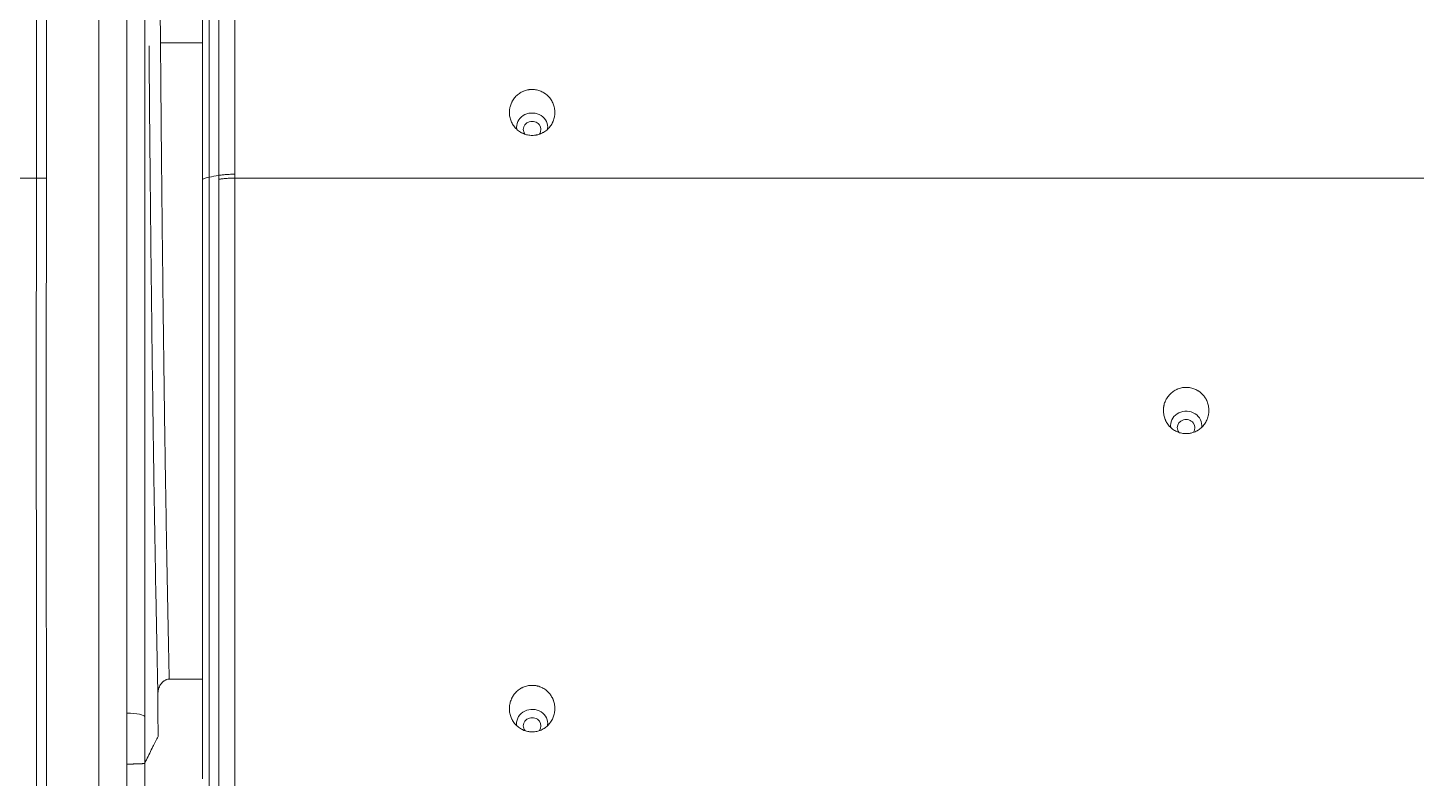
# Model space of a CAD drawing. Header units: millimetres. Extents: x 70151 to 230897, y 35202 to 113211.
# Drawn here: x 171061 to 171121.7, y 68731.3 to 68764.1 of the extents above; entities that cross this region are included whole.
import ezdxf

# ---------------------------------------------------------------- set-up
doc = ezdxf.new("R2010")
doc.units = ezdxf.units.MM
doc.header["$LTSCALE"] = 50
doc.layers.add('2-con', color=2, linetype='Continuous')
doc.layers.add('mark-B', color=2, linetype='Continuous', lineweight=20)

# ---------------------------------------------------------------- blocks, each defined once
blk = doc.blocks.new('무풍1way 일반')
at = {"layer": 'mark-B'}
for p, q in [((440.678, -439.242), (442.132, -439.242)), ((440.678, -439.242), (442.132, -439.242)), ((440.676, -467.083), (442.515, -467.083)), ((440.676, -467.083), (442.515, -467.083))]:
    blk.add_line(p, q, dxfattribs=at)
for centre, major_axis, ratio, start_param, end_param in [((426.253, -437.3), (-0.681, 0), 0.913545, 0, 3.311922), ((426.253, -437.3), (-0.681, 0), 0.913545, 6.15644, 6.283185), ((426.253, -437.203), (0.387, 0), 0.913545, 2.490889, 6.283185), ((426.253, -437.203), (0.387, 0), 0.913545, 0, 0.634301), ((444.211, -437.605), (-1.004, 0), 0.157689, 0.017674, 1.352403), ((444.211, -437.605), (-1.004, 0), 0.157689, 0.017674, 1.352403), ((397.635, -450.247), (0.387, 0), 0.913545, 2.525057, 6.283185), ((397.635, -450.247), (0.387, 0), 0.913545, 0, 0.606037), ((397.635, -450.344), (-0.681, 0), 0.913545, 0, 3.291115), ((397.635, -450.344), (-0.681, 0), 0.913545, 6.151044, 6.283185), ((426.253, -463.388), (-0.681, 0), 0.913545, 0, 3.286792), ((426.253, -463.388), (-0.681, 0), 0.913545, 6.15379, 6.283185), ((426.253, -463.291), (0.387, 0), 0.913545, 2.540567, 6.283185), ((426.253, -463.291), (0.387, 0), 0.913545, 0, 0.589341)]:
    blk.add_ellipse(centre, major_axis=major_axis, ratio=ratio, start_param=start_param, end_param=end_param, dxfattribs=at)
for points, knots in [([(447.506, -461.156), (447.504, -460.657), (447.504, -460.159), (447.504, -459.161), (447.506, -458.662), (447.508, -457.664), (447.509, -457.165), (447.511, -456.167), (447.512, -455.668), (447.515, -453.172), (447.514, -451.174), (447.513, -448.176), (447.512, -447.176), (447.511, -445.177), (447.51, -442.177), (447.51, -439.175), (447.509, -433.169), (447.509, -429.161), (447.509, -423.145), (447.509, -421.139), (447.509, -418.129), (447.509, -417.125), (447.509, -415.619), (447.509, -414.866), (447.509, -414.113), (447.509, -413.611), (447.509, -413.359), (447.509, -413.108)], [0, 0, 0, 0, 0.03125, 0.03125, 0.0625, 0.0625, 0.09375, 0.09375, 0.125, 0.125, 0.25, 0.25, 0.3125, 0.3125, 0.375, 0.5, 0.5, 0.75, 0.75, 0.875, 0.875, 0.9375, 0.9375, 0.96875, 0.984375, 0.984375, 1, 1, 1, 1]), ([(447.506, -461.156), (447.504, -460.657), (447.504, -460.159), (447.504, -459.161), (447.506, -458.662), (447.508, -457.664), (447.509, -457.165), (447.511, -456.167), (447.512, -455.668), (447.515, -453.172), (447.514, -451.174), (447.513, -448.176), (447.512, -447.176), (447.511, -445.177), (447.51, -442.177), (447.51, -439.175), (447.509, -433.169), (447.509, -429.161), (447.509, -423.145), (447.509, -421.139), (447.509, -418.129), (447.509, -417.125), (447.509, -415.619), (447.509, -414.866), (447.509, -414.113), (447.509, -413.611), (447.509, -413.359), (447.509, -413.108)], [0, 0, 0, 0, 0.03125, 0.03125, 0.0625, 0.0625, 0.09375, 0.09375, 0.125, 0.125, 0.25, 0.25, 0.3125, 0.3125, 0.375, 0.5, 0.5, 0.75, 0.75, 0.875, 0.875, 0.9375, 0.9375, 0.96875, 0.984375, 0.984375, 1, 1, 1, 1]), ([(447.946, -413.115), (447.946, -414.119), (447.946, -415.123), (447.946, -417.131), (447.946, -418.135), (447.946, -421.146), (447.946, -423.152), (447.946, -429.168), (447.946, -433.175), (447.946, -439.182), (447.946, -442.183), (447.947, -445.183), (447.948, -447.183), (447.949, -448.182), (447.95, -451.18), (447.951, -453.178), (447.948, -455.674), (447.948, -456.173), (447.946, -457.172), (447.945, -457.671), (447.942, -458.669), (447.941, -459.167), (447.94, -460.165), (447.941, -460.664), (447.943, -461.163)], [0, 0, 0, 0, 0.0625, 0.0625, 0.125, 0.125, 0.25, 0.25, 0.5, 0.5, 0.625, 0.6875, 0.6875, 0.75, 0.75, 0.875, 0.875, 0.90625, 0.90625, 0.9375, 0.9375, 0.96875, 0.96875, 1, 1, 1, 1]), ([(447.946, -413.115), (447.946, -414.119), (447.946, -415.123), (447.946, -417.131), (447.946, -418.135), (447.946, -421.146), (447.946, -423.152), (447.946, -429.168), (447.946, -433.175), (447.946, -439.182), (447.946, -442.183), (447.947, -445.183), (447.948, -447.183), (447.949, -448.182), (447.95, -451.18), (447.951, -453.178), (447.948, -455.674), (447.948, -456.173), (447.946, -457.172), (447.945, -457.671), (447.942, -458.669), (447.941, -459.167), (447.94, -460.165), (447.941, -460.664), (447.943, -461.163)], [0, 0, 0, 0, 0.0625, 0.0625, 0.125, 0.125, 0.25, 0.25, 0.5, 0.5, 0.625, 0.6875, 0.6875, 0.75, 0.75, 0.875, 0.875, 0.90625, 0.90625, 0.9375, 0.9375, 0.96875, 0.96875, 1, 1, 1, 1]), ([(443.993, -415.786), (443.993, -416.61), (443.993, -417.433), (443.993, -419.08), (443.993, -419.903), (443.993, -422.373), (443.993, -424.018), (443.993, -428.954), (443.993, -432.242), (443.993, -435.528)], [0, 0, 0, 0, 0.125, 0.125, 0.25, 0.25, 0.5, 0.5, 1, 1, 1, 1]), ([(443.993, -415.786), (443.993, -416.61), (443.993, -417.433), (443.993, -419.08), (443.993, -419.903), (443.993, -422.373), (443.993, -424.018), (443.993, -428.954), (443.993, -432.242), (443.993, -435.528)], [0, 0, 0, 0, 0.125, 0.125, 0.25, 0.25, 0.5, 0.5, 1, 1, 1, 1]), ([(445.215, -415.977), (445.215, -416.736), (445.215, -417.496), (445.215, -419.015), (445.215, -419.774), (445.215, -422.051), (445.215, -423.569), (445.215, -428.121), (445.215, -431.154), (445.215, -437.215), (445.215, -440.244), (445.215, -444.784), (445.215, -446.297), (445.215, -449.322), (445.215, -450.834), (445.215, -453.856), (445.215, -455.367), (445.215, -457.632), (445.215, -458.387), (445.215, -459.897), (445.215, -460.652), (445.215, -462.16), (445.215, -462.914), (445.215, -464.421), (445.215, -465.174), (445.215, -467.431), (445.215, -468.933), (445.215, -471.184), (445.215, -471.934), (445.215, -473.432), (445.215, -475.677), (445.215, -477.917), (445.215, -480.897), (445.215, -482.385), (445.215, -484.612), (445.215, -485.354), (445.215, -486.837), (445.215, -487.577), (445.215, -488.316)], [0, 0, 0, 0, 0.03125, 0.03125, 0.0625, 0.0625, 0.125, 0.125, 0.25, 0.25, 0.375, 0.375, 0.4375, 0.4375, 0.5, 0.5, 0.5625, 0.5625, 0.59375, 0.59375, 0.625, 0.625, 0.65625, 0.65625, 0.6875, 0.6875, 0.75, 0.75, 0.78125, 0.78125, 0.8125, 0.875, 0.875, 0.9375, 0.9375, 0.96875, 0.96875, 1, 1, 1, 1]), ([(445.215, -415.977), (445.215, -416.736), (445.215, -417.496), (445.215, -419.015), (445.215, -419.774), (445.215, -422.051), (445.215, -423.569), (445.215, -428.121), (445.215, -431.154), (445.215, -437.215), (445.215, -440.244), (445.215, -444.784), (445.215, -446.297), (445.215, -449.322), (445.215, -450.834), (445.215, -453.856), (445.215, -455.367), (445.215, -457.632), (445.215, -458.387), (445.215, -459.897), (445.215, -460.652), (445.215, -462.16), (445.215, -462.914), (445.215, -464.421), (445.215, -465.174), (445.215, -467.431), (445.215, -468.933), (445.215, -471.184), (445.215, -471.934), (445.215, -473.432), (445.215, -475.677), (445.215, -477.917), (445.215, -480.897), (445.215, -482.385), (445.215, -484.612), (445.215, -485.354), (445.215, -486.837), (445.215, -487.577), (445.215, -488.316)], [0, 0, 0, 0, 0.03125, 0.03125, 0.0625, 0.0625, 0.125, 0.125, 0.25, 0.25, 0.375, 0.375, 0.4375, 0.4375, 0.5, 0.5, 0.5625, 0.5625, 0.59375, 0.59375, 0.625, 0.625, 0.65625, 0.65625, 0.6875, 0.6875, 0.75, 0.75, 0.78125, 0.78125, 0.8125, 0.875, 0.875, 0.9375, 0.9375, 0.96875, 0.96875, 1, 1, 1, 1]), ([(439.259, -461.162), (439.259, -458.277), (439.259, -455.389), (439.259, -449.61), (439.259, -446.719), (439.258, -438.039), (439.257, -432.246), (439.257, -426.445)], [0, 0, 0, 0, 0.25, 0.25, 0.5, 0.5, 1, 1, 1, 1]), ([(439.967, -426.402), (439.967, -432.201), (439.968, -437.993), (439.969, -446.67), (439.969, -449.561), (439.969, -455.338), (439.969, -458.225), (439.969, -461.11)], [0, 0, 0, 0, 0.5, 0.5, 0.75, 0.75, 1, 1, 1, 1]), ([(440.385, -461.204), (440.385, -460.841), (440.385, -460.479), (440.385, -459.755), (440.385, -458.668), (440.385, -457.581), (440.385, -455.406), (440.385, -453.956), (440.385, -449.603), (440.385, -446.7), (440.384, -437.984), (440.383, -432.166), (440.383, -426.34)], [0, 0, 0, 0, 0.03125, 0.03125, 0.0625, 0.125, 0.125, 0.25, 0.25, 0.5, 0.5, 1, 1, 1, 1]), ([(440.678, -434.881), (440.678, -434.901), (440.678, -434.921), (440.678, -434.965), (440.678, -434.989), (440.678, -435.037), (440.678, -435.06), (440.678, -435.13), (440.678, -435.176), (440.678, -435.242), (440.678, -435.264), (440.678, -435.296), (440.678, -435.307), (440.678, -435.328), (440.678, -435.38), (440.678, -435.469), (440.678, -435.539), (440.678, -435.572)], [0, 0, 0, 0, 0.076424, 0.076424, 0.168782, 0.168782, 0.261139, 0.261139, 0.445854, 0.445854, 0.538212, 0.538212, 0.584391, 0.584391, 0.63057, 0.815285, 1, 1, 1, 1]), ([(440.678, -435.572), (440.678, -437.286), (440.678, -439), (440.678, -441.621), (440.679, -442.528), (440.679, -443.661), (440.679, -443.888), (440.679, -444.198), (440.679, -444.282), (440.679, -444.366)], [0, 0, 0, 0, 0.584769, 0.584769, 0.894102, 0.894102, 0.971435, 0.971435, 1, 1, 1, 1]), ([(443.206, -435.562), (443.182, -435.611), (443.158, -435.659), (443.037, -435.902), (442.94, -436.097), (442.77, -436.44), (442.696, -436.589), (442.622, -436.737)], [0, 0, 0, 0, 0.123752, 0.123752, 0.620912, 0.620912, 1, 1, 1, 1]), ([(443.206, -435.562), (443.182, -435.611), (443.158, -435.659), (443.037, -435.902), (442.94, -436.097), (442.77, -436.44), (442.696, -436.589), (442.622, -436.737)], [0, 0, 0, 0, 0.123752, 0.123752, 0.620912, 0.620912, 1, 1, 1, 1]), ([(443.993, -435.528), (443.987, -435.528), (443.977, -435.528), (443.961, -435.528), (443.945, -435.528), (443.929, -435.528), (443.913, -435.528), (443.897, -435.528), (443.881, -435.529), (443.865, -435.529), (443.849, -435.529), (443.834, -435.529), (443.818, -435.53), (443.802, -435.53), (443.787, -435.53), (443.772, -435.53), (443.756, -435.531), (443.741, -435.531), (443.726, -435.531), (443.711, -435.531), (443.696, -435.532), (443.663, -435.532), (443.613, -435.534), (443.549, -435.536), (443.487, -435.538), (443.432, -435.54), (443.383, -435.542), (443.339, -435.545), (443.3, -435.547), (443.275, -435.549), (443.261, -435.551), (443.254, -435.552), (443.248, -435.552), (443.242, -435.553), (443.236, -435.554), (443.231, -435.555), (443.225, -435.556), (443.22, -435.556), (443.216, -435.557), (443.212, -435.558), (443.21, -435.56), (443.207, -435.561), (443.207, -435.561), (443.207, -435.562)], [0, 0, 0, 0, 0.012208, 0.024447, 0.036716, 0.049015, 0.061344, 0.073704, 0.086095, 0.098517, 0.110969, 0.123453, 0.135967, 0.148513, 0.16109, 0.173699, 0.186339, 0.199011, 0.211715, 0.22445, 0.237218, 0.250017, 0.310085, 0.371767, 0.435071, 0.500007, 0.557809, 0.618734, 0.682783, 0.74996, 0.763935, 0.778786, 0.794514, 0.811118, 0.828599, 0.846956, 0.86619, 0.8863, 0.907287, 0.929151, 0.951891, 0.975507, 1, 1, 1, 1]), ([(443.993, -435.528), (443.987, -435.528), (443.977, -435.528), (443.961, -435.528), (443.945, -435.528), (443.929, -435.528), (443.913, -435.528), (443.897, -435.528), (443.881, -435.529), (443.865, -435.529), (443.849, -435.529), (443.834, -435.529), (443.818, -435.53), (443.802, -435.53), (443.787, -435.53), (443.772, -435.53), (443.756, -435.531), (443.741, -435.531), (443.726, -435.531), (443.711, -435.531), (443.696, -435.532), (443.663, -435.532), (443.613, -435.534), (443.549, -435.536), (443.487, -435.538), (443.432, -435.54), (443.383, -435.542), (443.339, -435.545), (443.3, -435.547), (443.275, -435.549), (443.261, -435.551), (443.254, -435.552), (443.248, -435.552), (443.242, -435.553), (443.236, -435.554), (443.231, -435.555), (443.225, -435.556), (443.22, -435.556), (443.216, -435.557), (443.212, -435.558), (443.21, -435.56), (443.207, -435.561), (443.207, -435.561), (443.207, -435.562)], [0, 0, 0, 0, 0.012208, 0.024447, 0.036716, 0.049015, 0.061344, 0.073704, 0.086095, 0.098517, 0.110969, 0.123453, 0.135967, 0.148513, 0.16109, 0.173699, 0.186339, 0.199011, 0.211715, 0.22445, 0.237218, 0.250017, 0.310085, 0.371767, 0.435071, 0.500007, 0.557809, 0.618734, 0.682783, 0.74996, 0.763935, 0.778786, 0.794514, 0.811118, 0.828599, 0.846956, 0.86619, 0.8863, 0.907287, 0.929151, 0.951891, 0.975507, 1, 1, 1, 1]), ([(443.993, -435.528), (443.993, -435.693), (443.993, -435.858), (443.993, -436.096), (443.993, -436.169), (443.993, -436.412), (443.993, -436.583), (443.993, -436.966), (443.993, -437.179), (443.993, -437.514), (443.993, -437.637), (443.993, -437.76)], [0, 0, 0, 0, 0.222141, 0.222141, 0.319758, 0.319758, 0.549067, 0.549067, 0.835, 0.835, 1, 1, 1, 1]), ([(443.993, -435.528), (443.993, -435.693), (443.993, -435.858), (443.993, -436.096), (443.993, -436.169), (443.993, -436.412), (443.993, -436.583), (443.993, -436.966), (443.993, -437.179), (443.993, -437.514), (443.993, -437.637), (443.993, -437.76)], [0, 0, 0, 0, 0.222141, 0.222141, 0.319758, 0.319758, 0.549067, 0.549067, 0.835, 0.835, 1, 1, 1, 1]), ([(442.625, -437.61), (442.625, -437.575), (442.625, -437.54), (442.624, -437.255), (442.623, -437.006), (442.622, -436.757)], [0, 0, 0, 0, 0.122924, 0.122924, 1, 1, 1, 1]), ([(442.625, -437.61), (442.625, -437.575), (442.625, -437.54), (442.624, -437.255), (442.623, -437.006), (442.622, -436.757)], [0, 0, 0, 0, 0.122924, 0.122924, 1, 1, 1, 1]), ([(427.246, -437.897), (427.248, -437.93), (427.248, -437.963), (427.246, -438.029), (427.243, -438.062), (427.23, -438.16), (427.215, -438.223), (427.184, -438.316), (427.172, -438.347), (427.152, -438.392), (427.144, -438.407), (427.13, -438.437), (427.122, -438.451), (427.081, -438.522), (427.044, -438.576), (426.979, -438.651), (426.956, -438.676), (426.909, -438.721), (426.859, -438.764), (426.792, -438.812), (426.749, -438.837), (426.72, -438.854), (426.705, -438.862), (426.631, -438.899), (426.569, -438.922), (426.474, -438.948), (426.441, -438.955), (426.375, -438.966), (426.342, -438.969), (426.243, -438.975), (426.177, -438.972), (426.094, -438.96), (426.078, -438.957), (426.045, -438.951), (426.029, -438.947), (425.981, -438.935), (425.918, -438.915), (425.842, -438.883), (425.798, -438.86), (425.768, -438.844), (425.754, -438.836), (425.683, -438.792), (425.631, -438.752), (425.559, -438.685), (425.536, -438.662), (425.503, -438.625), (425.493, -438.612), (425.472, -438.586), (425.462, -438.573), (425.414, -438.506), (425.381, -438.45), (425.347, -438.375), (425.34, -438.36), (425.328, -438.33), (425.322, -438.314), (425.305, -438.268), (425.296, -438.236), (425.273, -438.141), (425.263, -438.077), (425.258, -437.978), (425.257, -437.945), (425.26, -437.879), (425.263, -437.847), (425.276, -437.75), (425.291, -437.686), (425.333, -437.561), (425.36, -437.501), (425.408, -437.416), (425.426, -437.388), (425.454, -437.347), (425.464, -437.334), (425.484, -437.308), (425.495, -437.295), (425.548, -437.232), (425.596, -437.187), (425.661, -437.136), (425.674, -437.126), (425.701, -437.107), (425.715, -437.098), (425.757, -437.071), (425.786, -437.055), (425.874, -437.01), (425.936, -436.987), (426.065, -436.952), (426.131, -436.942), (426.23, -436.936), (426.263, -436.936), (426.313, -436.938), (426.329, -436.939), (426.363, -436.942), (426.379, -436.944), (426.461, -436.956), (426.525, -436.973), (426.603, -437.001), (426.618, -437.007), (426.649, -437.02), (426.664, -437.027), (426.709, -437.049), (426.738, -437.065), (426.822, -437.116), (426.874, -437.156), (426.935, -437.213), (426.947, -437.225), (426.97, -437.248), (426.981, -437.26), (427.014, -437.297), (427.054, -437.349), (427.099, -437.417), (427.123, -437.46), (427.138, -437.49), (427.146, -437.505), (427.18, -437.579), (427.223, -437.702), (427.243, -437.831), (427.246, -437.897)], [0, 0, 0, 0, 0.015625, 0.015625, 0.03125, 0.03125, 0.0625, 0.0625, 0.078125, 0.078125, 0.085938, 0.085938, 0.09375, 0.09375, 0.125, 0.125, 0.140625, 0.140625, 0.15625, 0.171875, 0.179688, 0.179688, 0.1875, 0.1875, 0.21875, 0.21875, 0.234375, 0.234375, 0.25, 0.25, 0.28125, 0.28125, 0.289063, 0.289063, 0.296875, 0.296875, 0.3125, 0.328125, 0.335938, 0.335938, 0.34375, 0.34375, 0.375, 0.375, 0.390625, 0.390625, 0.398438, 0.398438, 0.40625, 0.40625, 0.4375, 0.4375, 0.445313, 0.445313, 0.453125, 0.453125, 0.46875, 0.46875, 0.5, 0.5, 0.515625, 0.515625, 0.53125, 0.53125, 0.5625, 0.5625, 0.59375, 0.59375, 0.609375, 0.609375, 0.617188, 0.617188, 0.625, 0.625, 0.65625, 0.65625, 0.664063, 0.664063, 0.671875, 0.671875, 0.6875, 0.6875, 0.71875, 0.71875, 0.75, 0.75, 0.765625, 0.765625, 0.773438, 0.773438, 0.78125, 0.78125, 0.8125, 0.8125, 0.820313, 0.820313, 0.828125, 0.828125, 0.84375, 0.84375, 0.875, 0.875, 0.882813, 0.882813, 0.890625, 0.890625, 0.90625, 0.921875, 0.929688, 0.929688, 0.9375, 0.9375, 0.96875, 1, 1, 1, 1]), ([(443.207, -488.316), (443.207, -486.237), (443.207, -484.153), (443.207, -481.017), (443.207, -479.971), (443.207, -477.875), (443.207, -476.826), (443.207, -473.674), (443.207, -471.568), (443.207, -468.403), (443.207, -467.347), (443.207, -465.76), (443.207, -465.231), (443.207, -464.173), (443.207, -463.643), (443.207, -462.053), (443.207, -460.993), (443.206, -459.401), (443.206, -458.87), (443.206, -457.809), (443.206, -457.278), (443.206, -454.624), (443.207, -452.499), (443.207, -448.248), (443.207, -446.122), (443.207, -441.866), (443.207, -439.738), (443.207, -437.608)], [0, 0, 0, 0, 0.125, 0.125, 0.1875, 0.1875, 0.25, 0.25, 0.375, 0.375, 0.4375, 0.4375, 0.46875, 0.46875, 0.5, 0.5, 0.5625, 0.5625, 0.59375, 0.59375, 0.625, 0.625, 0.75, 0.75, 0.875, 0.875, 1, 1, 1, 1]), ([(443.207, -488.316), (443.207, -486.237), (443.207, -484.153), (443.207, -481.017), (443.207, -479.971), (443.207, -477.875), (443.207, -476.826), (443.207, -473.674), (443.207, -471.568), (443.207, -468.403), (443.207, -467.347), (443.207, -465.76), (443.207, -465.231), (443.207, -464.173), (443.207, -463.643), (443.207, -462.053), (443.207, -460.993), (443.206, -459.401), (443.206, -458.87), (443.206, -457.809), (443.206, -457.278), (443.206, -454.624), (443.207, -452.499), (443.207, -448.248), (443.207, -446.122), (443.207, -441.866), (443.207, -439.738), (443.207, -437.608)], [0, 0, 0, 0, 0.125, 0.125, 0.1875, 0.1875, 0.25, 0.25, 0.375, 0.375, 0.4375, 0.4375, 0.46875, 0.46875, 0.5, 0.5, 0.5625, 0.5625, 0.59375, 0.59375, 0.625, 0.625, 0.75, 0.75, 0.875, 0.875, 1, 1, 1, 1]), ([(443.993, -437.76), (443.993, -442.006), (443.993, -446.249), (443.993, -452.606), (443.993, -454.724), (443.993, -457.37), (443.993, -457.899), (443.993, -458.957), (443.993, -459.486), (443.993, -461.073), (443.993, -462.13), (443.993, -463.715), (443.993, -464.243), (443.993, -465.299), (443.993, -465.826), (443.993, -467.408), (443.993, -468.461), (443.993, -471.617), (443.993, -473.717), (443.993, -476.859), (443.993, -477.905), (443.993, -479.995), (443.993, -481.038), (443.993, -484.164), (443.993, -486.243), (443.993, -488.316)], [0, 0, 0, 0, 0.25, 0.25, 0.375, 0.375, 0.40625, 0.40625, 0.4375, 0.4375, 0.5, 0.5, 0.53125, 0.53125, 0.5625, 0.5625, 0.625, 0.625, 0.75, 0.75, 0.8125, 0.8125, 0.875, 0.875, 1, 1, 1, 1]), ([(443.993, -437.76), (443.993, -442.006), (443.993, -446.249), (443.993, -452.606), (443.993, -454.724), (443.993, -457.37), (443.993, -457.899), (443.993, -458.957), (443.993, -459.486), (443.993, -461.073), (443.993, -462.13), (443.993, -463.715), (443.993, -464.243), (443.993, -465.299), (443.993, -465.826), (443.993, -467.408), (443.993, -468.461), (443.993, -471.617), (443.993, -473.717), (443.993, -476.859), (443.993, -477.905), (443.993, -479.995), (443.993, -481.038), (443.993, -484.164), (443.993, -486.243), (443.993, -488.316)], [0, 0, 0, 0, 0.25, 0.25, 0.375, 0.375, 0.40625, 0.40625, 0.4375, 0.4375, 0.5, 0.5, 0.53125, 0.53125, 0.5625, 0.5625, 0.625, 0.625, 0.75, 0.75, 0.8125, 0.8125, 0.875, 0.875, 1, 1, 1, 1]), ([(442.132, -439.242), (442.171, -439.242), (442.209, -439.236), (442.254, -439.222), (442.264, -439.218), (442.281, -439.211), (442.308, -439.2), (442.333, -439.186), (442.357, -439.17), (442.365, -439.164), (442.38, -439.153), (442.388, -439.147), (442.41, -439.128), (442.424, -439.115), (442.464, -439.074), (442.487, -439.043), (442.529, -438.978), (442.546, -438.945), (442.576, -438.875), (442.589, -438.839), (442.603, -438.783), (442.608, -438.764), (442.615, -438.727), (442.618, -438.708), (442.625, -438.651), (442.628, -438.613), (442.627, -438.574)], [0, 0, 0, 0, 0.125, 0.125, 0.15625, 0.15625, 0.1875, 0.25, 0.25, 0.28125, 0.28125, 0.3125, 0.3125, 0.375, 0.375, 0.5, 0.5, 0.625, 0.625, 0.75, 0.75, 0.8125, 0.8125, 0.875, 0.875, 1, 1, 1, 1]), ([(442.132, -439.242), (442.171, -439.242), (442.209, -439.236), (442.254, -439.222), (442.264, -439.218), (442.281, -439.211), (442.308, -439.2), (442.333, -439.186), (442.357, -439.17), (442.365, -439.164), (442.38, -439.153), (442.388, -439.147), (442.41, -439.128), (442.424, -439.115), (442.464, -439.074), (442.487, -439.043), (442.529, -438.978), (442.546, -438.945), (442.576, -438.875), (442.589, -438.839), (442.603, -438.783), (442.608, -438.764), (442.615, -438.727), (442.618, -438.708), (442.625, -438.651), (442.628, -438.613), (442.627, -438.574)], [0, 0, 0, 0, 0.125, 0.125, 0.15625, 0.15625, 0.1875, 0.25, 0.25, 0.28125, 0.28125, 0.3125, 0.3125, 0.375, 0.375, 0.5, 0.5, 0.625, 0.625, 0.75, 0.75, 0.8125, 0.8125, 0.875, 0.875, 1, 1, 1, 1]), ([(442.627, -438.574), (442.649, -439.516), (442.669, -440.493), (442.709, -442.515), (442.729, -443.56), (442.766, -445.718), (442.785, -446.832), (442.807, -448.267), (442.813, -448.7), (442.82, -449.139), (442.824, -449.432), (442.827, -449.58), (442.837, -450.317), (442.846, -450.913), (442.87, -452.716), (442.886, -453.939), (442.916, -456.429), (442.93, -457.694), (442.957, -460.268), (442.97, -461.575), (442.995, -464.233), (443.006, -465.583), (443.017, -466.955)], [0, 0, 0, 0, 0.125, 0.125, 0.25, 0.25, 0.375, 0.375, 0.40625, 0.421875, 0.421875, 0.4375, 0.4375, 0.5, 0.5, 0.625, 0.625, 0.75, 0.75, 0.875, 0.875, 1, 1, 1, 1]), ([(442.627, -438.574), (442.649, -439.516), (442.669, -440.493), (442.709, -442.515), (442.729, -443.56), (442.766, -445.718), (442.785, -446.832), (442.807, -448.267), (442.813, -448.7), (442.82, -449.139), (442.824, -449.432), (442.827, -449.58), (442.837, -450.317), (442.846, -450.913), (442.87, -452.716), (442.886, -453.939), (442.916, -456.429), (442.93, -457.694), (442.957, -460.268), (442.97, -461.575), (442.995, -464.233), (443.006, -465.583), (443.017, -466.955)], [0, 0, 0, 0, 0.125, 0.125, 0.25, 0.25, 0.375, 0.375, 0.40625, 0.421875, 0.421875, 0.4375, 0.4375, 0.5, 0.5, 0.625, 0.625, 0.75, 0.75, 0.875, 0.875, 1, 1, 1, 1]), ([(442.515, -467.083), (442.505, -465.741), (442.493, -464.42), (442.469, -461.819), (442.456, -460.539), (442.429, -458.02), (442.415, -456.78), (442.386, -454.342), (442.371, -453.143), (442.346, -451.376), (442.338, -450.792), (442.328, -450.069), (442.325, -449.925), (442.321, -449.637), (442.319, -449.493), (442.313, -449.064), (442.308, -448.78), (442.286, -447.371), (442.268, -446.277), (442.231, -444.154), (442.212, -443.126), (442.173, -441.134), (442.153, -440.171), (442.132, -439.242)], [0, 0, 0, 0, 0.125, 0.125, 0.25, 0.25, 0.375, 0.375, 0.5, 0.5, 0.5625, 0.5625, 0.578125, 0.578125, 0.59375, 0.59375, 0.625, 0.625, 0.75, 0.75, 0.875, 0.875, 1, 1, 1, 1]), ([(442.515, -467.083), (442.505, -465.741), (442.493, -464.42), (442.469, -461.819), (442.456, -460.539), (442.429, -458.02), (442.415, -456.78), (442.386, -454.342), (442.371, -453.143), (442.346, -451.376), (442.338, -450.792), (442.328, -450.069), (442.325, -449.925), (442.321, -449.637), (442.319, -449.493), (442.313, -449.064), (442.308, -448.78), (442.286, -447.371), (442.268, -446.277), (442.231, -444.154), (442.212, -443.126), (442.173, -441.134), (442.153, -440.171), (442.132, -439.242)], [0, 0, 0, 0, 0.125, 0.125, 0.25, 0.25, 0.375, 0.375, 0.5, 0.5, 0.5625, 0.5625, 0.578125, 0.578125, 0.59375, 0.59375, 0.625, 0.625, 0.75, 0.75, 0.875, 0.875, 1, 1, 1, 1]), ([(440.679, -461.076), (440.679, -460.774), (440.679, -460.472), (440.679, -459.868), (440.679, -459.566), (440.679, -458.659), (440.679, -458.054), (440.679, -456.241), (440.679, -455.031), (440.679, -452.611), (440.679, -451.401), (440.679, -448.98), (440.679, -447.769), (440.679, -446.558)], [0, 0, 0, 0, 0.0625, 0.0625, 0.125, 0.125, 0.25, 0.25, 0.5, 0.5, 0.75, 0.75, 1, 1, 1, 1]), ([(398.629, -450.941), (398.632, -451.007), (398.629, -451.072), (398.618, -451.154), (398.615, -451.17), (398.609, -451.202), (398.606, -451.218), (398.595, -451.266), (398.577, -451.328), (398.547, -451.404), (398.525, -451.448), (398.51, -451.478), (398.503, -451.492), (398.462, -451.564), (398.424, -451.617), (398.359, -451.691), (398.337, -451.715), (398.288, -451.76), (398.263, -451.782), (398.185, -451.842), (398.13, -451.877), (398.055, -451.914), (398.04, -451.921), (398.01, -451.934), (397.994, -451.94), (397.948, -451.958), (397.885, -451.978), (397.805, -451.995), (397.755, -452.001), (397.722, -452.005), (397.705, -452.006), (397.622, -452.011), (397.557, -452.008), (397.459, -451.993), (397.426, -451.987), (397.361, -451.97), (397.33, -451.96), (397.237, -451.926), (397.178, -451.898), (397.107, -451.854), (397.093, -451.845), (397.066, -451.827), (397.053, -451.817), (397.013, -451.787), (396.963, -451.745), (396.906, -451.686), (396.874, -451.649), (396.854, -451.623), (396.844, -451.61), (396.795, -451.543), (396.763, -451.486), (396.722, -451.398), (396.709, -451.368), (396.688, -451.306), (396.678, -451.274), (396.655, -451.179), (396.645, -451.115), (396.64, -451.017), (396.64, -450.985), (396.642, -450.935), (396.643, -450.919), (396.646, -450.886), (396.648, -450.87), (396.659, -450.789), (396.674, -450.726), (396.7, -450.649), (396.706, -450.633), (396.718, -450.603), (396.724, -450.588), (396.745, -450.543), (396.76, -450.514), (396.808, -450.429), (396.846, -450.375), (396.911, -450.3), (396.934, -450.276), (396.981, -450.231), (397.031, -450.189), (397.085, -450.151), (397.127, -450.124), (397.142, -450.116), (397.171, -450.1), (397.185, -450.092), (397.259, -450.055), (397.321, -450.032), (397.401, -450.011), (397.417, -450.007), (397.449, -450), (397.466, -449.997), (397.515, -449.989), (397.581, -449.982), (397.663, -449.982), (397.713, -449.985), (397.746, -449.989), (397.762, -449.991), (397.845, -450.003), (397.909, -450.019), (398.001, -450.053), (398.032, -450.066), (398.077, -450.088), (398.091, -450.095), (398.121, -450.111), (398.135, -450.119), (398.205, -450.163), (398.257, -450.202), (398.317, -450.258), (398.329, -450.269), (398.352, -450.293), (398.363, -450.305), (398.396, -450.342), (398.417, -450.368), (398.474, -450.447), (398.507, -450.504), (398.542, -450.578), (398.548, -450.593), (398.561, -450.624), (398.566, -450.639), (398.583, -450.685), (398.592, -450.716), (398.615, -450.811), (398.625, -450.875), (398.629, -450.941)], [0, 0, 0, 0, 0.03125, 0.03125, 0.039062, 0.039062, 0.046875, 0.046875, 0.0625, 0.078125, 0.085937, 0.085937, 0.09375, 0.09375, 0.125, 0.125, 0.140625, 0.140625, 0.15625, 0.15625, 0.1875, 0.1875, 0.195312, 0.195312, 0.203125, 0.203125, 0.21875, 0.234375, 0.242187, 0.242187, 0.25, 0.25, 0.28125, 0.28125, 0.296875, 0.296875, 0.3125, 0.3125, 0.34375, 0.34375, 0.351562, 0.351562, 0.359375, 0.359375, 0.375, 0.390625, 0.398437, 0.398437, 0.40625, 0.40625, 0.4375, 0.4375, 0.453125, 0.453125, 0.46875, 0.46875, 0.5, 0.5, 0.515625, 0.515625, 0.523437, 0.523437, 0.53125, 0.53125, 0.5625, 0.5625, 0.570313, 0.570313, 0.578125, 0.578125, 0.59375, 0.59375, 0.625, 0.625, 0.640625, 0.640625, 0.65625, 0.671875, 0.671875, 0.679688, 0.679688, 0.6875, 0.6875, 0.71875, 0.71875, 0.726563, 0.726563, 0.734375, 0.734375, 0.75, 0.765625, 0.773438, 0.773438, 0.78125, 0.78125, 0.8125, 0.8125, 0.828125, 0.828125, 0.835938, 0.835938, 0.84375, 0.84375, 0.875, 0.875, 0.882813, 0.882813, 0.890625, 0.890625, 0.90625, 0.90625, 0.9375, 0.9375, 0.945313, 0.945313, 0.953125, 0.953125, 0.96875, 0.96875, 1, 1, 1, 1]), ([(439.969, -461.11), (439.923, -461.118), (439.872, -461.125), (439.762, -461.138), (439.704, -461.144), (439.583, -461.153), (439.52, -461.156), (439.391, -461.161), (439.325, -461.162), (439.259, -461.162)], [0, 0, 0, 0, 0.25, 0.25, 0.5, 0.5, 0.75, 0.75, 1, 1, 1, 1]), ([(440.679, -461.076), (440.679, -461.088), (440.673, -461.1), (440.647, -461.123), (440.628, -461.134), (440.578, -461.156), (440.547, -461.166), (440.474, -461.186), (440.432, -461.195), (440.385, -461.203)], [0, 0, 0, 0, 0.25, 0.25, 0.5, 0.5, 0.75, 0.75, 1, 1, 1, 1]), ([(440.679, -488.206), (440.679, -485.97), (440.679, -483.727), (440.679, -480.352), (440.679, -479.226), (440.679, -476.97), (440.679, -475.841), (440.679, -472.448), (440.679, -470.181), (440.679, -466.773), (440.679, -465.635), (440.679, -463.358), (440.679, -462.218), (440.679, -461.076)], [0, 0, 0, 0, 0.25, 0.25, 0.375, 0.375, 0.5, 0.5, 0.75, 0.75, 0.875, 0.875, 1, 1, 1, 1]), ([(439.969, -461.278), (439.923, -461.286), (439.872, -461.294), (439.763, -461.307), (439.704, -461.312), (439.583, -461.321), (439.52, -461.325), (439.391, -461.329), (439.325, -461.33), (439.259, -461.33)], [0, 0, 0, 0, 0.25, 0.25, 0.5, 0.5, 0.75, 0.75, 1, 1, 1, 1]), ([(439.259, -488.583), (439.259, -486.336), (439.259, -484.083), (439.259, -480.693), (439.259, -479.562), (439.259, -477.296), (439.259, -475.027), (439.259, -472.752), (439.259, -470.475), (439.259, -469.335), (439.259, -465.911), (439.259, -463.623), (439.259, -461.33)], [0, 0, 0, 0, 0.25, 0.25, 0.375, 0.375, 0.5, 0.625, 0.625, 0.75, 0.75, 1, 1, 1, 1]), ([(439.969, -461.278), (439.969, -463.568), (439.969, -465.854), (439.969, -469.275), (439.969, -470.414), (439.969, -472.689), (439.969, -474.962), (439.969, -477.228), (439.969, -479.492), (439.969, -480.622), (439.969, -484.009), (439.969, -486.26), (439.969, -488.505)], [0, 0, 0, 0, 0.25, 0.25, 0.375, 0.375, 0.5, 0.625, 0.625, 0.75, 0.75, 1, 1, 1, 1]), ([(440.385, -488.395), (440.385, -486.153), (440.385, -483.905), (440.385, -479.395), (440.385, -477.134), (440.385, -472.601), (440.385, -470.329), (440.385, -466.913), (440.385, -465.773), (440.385, -463.49), (440.385, -462.347), (440.385, -461.203)], [0, 0, 0, 0, 0.25, 0.25, 0.5, 0.5, 0.75, 0.75, 0.875, 0.875, 1, 1, 1, 1]), ([(447.51, -498.764), (447.51, -497.222), (447.51, -495.677), (447.51, -492.58), (447.51, -491.029), (447.51, -487.919), (447.51, -486.36), (447.51, -484.018), (447.51, -483.236), (447.51, -481.672), (447.51, -480.888), (447.51, -478.537), (447.51, -476.967), (447.51, -474.607), (447.51, -473.819), (447.51, -472.243), (447.51, -471.454), (447.509, -469.086), (447.509, -467.505), (447.509, -465.129), (447.509, -464.337), (447.509, -463.147), (447.509, -462.75), (447.509, -461.957), (447.508, -461.56), (447.506, -461.163)], [0, 0, 0, 0, 0.125, 0.125, 0.25, 0.25, 0.375, 0.375, 0.4375, 0.4375, 0.5, 0.5, 0.625, 0.625, 0.6875, 0.6875, 0.75, 0.75, 0.875, 0.875, 0.9375, 0.9375, 0.96875, 0.96875, 1, 1, 1, 1]), ([(447.51, -498.764), (447.51, -497.222), (447.51, -495.677), (447.51, -492.58), (447.51, -491.029), (447.51, -487.919), (447.51, -486.36), (447.51, -484.018), (447.51, -483.236), (447.51, -481.672), (447.51, -480.888), (447.51, -478.537), (447.51, -476.967), (447.51, -474.607), (447.51, -473.819), (447.51, -472.243), (447.51, -471.454), (447.509, -469.086), (447.509, -467.505), (447.509, -465.129), (447.509, -464.337), (447.509, -463.147), (447.509, -462.75), (447.509, -461.957), (447.508, -461.56), (447.506, -461.163)], [0, 0, 0, 0, 0.125, 0.125, 0.25, 0.25, 0.375, 0.375, 0.4375, 0.4375, 0.5, 0.5, 0.625, 0.625, 0.6875, 0.6875, 0.75, 0.75, 0.875, 0.875, 0.9375, 0.9375, 0.96875, 0.96875, 1, 1, 1, 1]), ([(447.943, -461.163), (447.946, -461.792), (447.946, -462.421), (447.946, -463.678), (447.945, -464.306), (447.945, -466.189), (447.946, -467.443), (447.946, -468.696)], [0, 0, 0, 0, 0.25, 0.25, 0.5, 0.5, 1, 1, 1, 1]), ([(447.943, -461.163), (447.946, -461.792), (447.946, -462.421), (447.946, -463.678), (447.945, -464.306), (447.945, -466.189), (447.946, -467.443), (447.946, -468.696)], [0, 0, 0, 0, 0.25, 0.25, 0.5, 0.5, 1, 1, 1, 1]), ([(427.246, -463.985), (427.25, -464.05), (427.246, -464.115), (427.235, -464.196), (427.232, -464.212), (427.226, -464.244), (427.222, -464.26), (427.211, -464.308), (427.192, -464.37), (427.162, -464.445), (427.14, -464.489), (427.125, -464.518), (427.117, -464.532), (427.076, -464.603), (427.038, -464.655), (426.973, -464.728), (426.95, -464.752), (426.902, -464.797), (426.877, -464.818), (426.798, -464.877), (426.743, -464.911), (426.668, -464.947), (426.653, -464.954), (426.622, -464.967), (426.607, -464.973), (426.561, -464.99), (426.498, -465.01), (426.417, -465.026), (426.368, -465.032), (426.335, -465.036), (426.318, -465.037), (426.236, -465.041), (426.17, -465.038), (426.072, -465.023), (426.04, -465.016), (425.975, -465), (425.944, -464.99), (425.851, -464.956), (425.793, -464.927), (425.722, -464.884), (425.708, -464.875), (425.681, -464.857), (425.668, -464.847), (425.629, -464.817), (425.579, -464.775), (425.533, -464.729), (425.49, -464.68), (425.469, -464.654), (425.411, -464.575), (425.379, -464.518), (425.338, -464.43), (425.326, -464.4), (425.304, -464.339), (425.295, -464.307), (425.272, -464.213), (425.263, -464.149), (425.258, -464.052), (425.258, -464.019), (425.26, -463.971), (425.261, -463.954), (425.264, -463.922), (425.266, -463.906), (425.278, -463.826), (425.293, -463.763), (425.32, -463.686), (425.326, -463.671), (425.338, -463.64), (425.345, -463.625), (425.365, -463.581), (425.38, -463.552), (425.429, -463.468), (425.467, -463.415), (425.555, -463.316), (425.603, -463.272), (425.681, -463.212), (425.708, -463.194), (425.75, -463.168), (425.764, -463.16), (425.793, -463.144), (425.808, -463.136), (425.882, -463.1), (425.943, -463.078), (426.023, -463.057), (426.039, -463.053), (426.072, -463.047), (426.088, -463.044), (426.138, -463.036), (426.203, -463.03), (426.269, -463.03), (426.335, -463.033), (426.368, -463.036), (426.466, -463.051), (426.53, -463.068), (426.622, -463.101), (426.653, -463.114), (426.697, -463.136), (426.712, -463.143), (426.741, -463.159), (426.755, -463.168), (426.825, -463.211), (426.877, -463.25), (426.937, -463.306), (426.949, -463.317), (426.972, -463.34), (426.983, -463.353), (427.016, -463.39), (427.036, -463.415), (427.093, -463.494), (427.126, -463.55), (427.167, -463.639), (427.18, -463.669), (427.201, -463.731), (427.21, -463.762), (427.234, -463.856), (427.243, -463.92), (427.246, -463.985)], [0, 0, 0, 0, 0.03125, 0.03125, 0.039062, 0.039062, 0.046875, 0.046875, 0.0625, 0.078125, 0.085937, 0.085937, 0.09375, 0.09375, 0.125, 0.125, 0.140625, 0.140625, 0.15625, 0.15625, 0.1875, 0.1875, 0.195312, 0.195312, 0.203125, 0.203125, 0.21875, 0.234375, 0.242187, 0.242187, 0.25, 0.25, 0.28125, 0.28125, 0.296875, 0.296875, 0.3125, 0.3125, 0.34375, 0.34375, 0.351562, 0.351562, 0.359375, 0.359375, 0.375, 0.390625, 0.390625, 0.40625, 0.40625, 0.4375, 0.4375, 0.453125, 0.453125, 0.46875, 0.46875, 0.5, 0.5, 0.515625, 0.515625, 0.523437, 0.523437, 0.53125, 0.53125, 0.5625, 0.5625, 0.570312, 0.570312, 0.578125, 0.578125, 0.59375, 0.59375, 0.625, 0.625, 0.65625, 0.65625, 0.671875, 0.671875, 0.679687, 0.679687, 0.6875, 0.6875, 0.71875, 0.71875, 0.726562, 0.726562, 0.734375, 0.734375, 0.75, 0.765625, 0.765625, 0.78125, 0.78125, 0.8125, 0.8125, 0.828125, 0.828125, 0.835937, 0.835937, 0.84375, 0.84375, 0.875, 0.875, 0.882812, 0.882812, 0.890625, 0.890625, 0.90625, 0.90625, 0.9375, 0.9375, 0.953125, 0.953125, 0.96875, 0.96875, 1, 1, 1, 1])]:
    blk.add_open_spline(points, degree=3, knots=knots, dxfattribs=at)
for points, degree in [([(443.206, -435.562), (443.206, -429.457), (443.206, -423.344), (443.206, -417.223)], 3), ([(443.206, -435.562), (443.206, -429.457), (443.206, -423.344), (443.206, -417.223)], 3), ([(440.678, -434.99), (440.678, -434.964), (440.678, -434.937), (440.678, -434.91)], 3), ([(440.678, -435.202), (440.678, -435.131), (440.678, -435.061), (440.678, -434.99)], 3), ([(440.678, -435.432), (440.678, -435.355), (440.678, -435.279), (440.678, -435.202)], 3), ([(440.679, -443.461), (440.678, -440.786), (440.678, -438.11), (440.678, -435.432)], 3), ([(443.207, -435.562), (443.206, -435.562), (443.206, -435.562), (443.206, -435.562)], 3), ([(443.207, -435.562), (443.206, -435.562), (443.206, -435.562), (443.206, -435.562)], 3), ([(443.207, -437.608), (443.207, -436.926), (443.207, -436.244), (443.207, -435.562)], 3), ([(443.207, -437.608), (443.207, -436.926), (443.207, -436.244), (443.207, -435.562)], 3), ([(442.622, -436.757), (442.622, -436.737)], 1), ([(442.622, -436.757), (442.622, -436.737)], 1), ([(442.627, -438.574), (442.627, -438.253), (442.626, -437.931), (442.625, -437.61)], 3), ([(442.627, -438.574), (442.627, -438.253), (442.626, -437.931), (442.625, -437.61)], 3), ([(440.679, -443.461), (440.679, -443.763), (440.679, -444.064), (440.679, -444.366)], 3), ([(440.679, -444.366), (440.679, -444.738), (440.679, -445.11), (440.679, -445.482)], 3), ([(440.679, -445.482), (440.679, -445.84), (440.679, -446.199), (440.679, -446.558)], 3), ([(439.969, -461.11), (439.969, -461.166), (439.969, -461.222), (439.969, -461.278)], 3), ([(0, -461.163), (146.38, -461.163), (292.761, -461.163), (439.141, -461.163)], 3), ([(439.259, -461.162), (439.22, -461.162), (439.18, -461.162), (439.141, -461.162)], 3), ([(439.259, -461.33), (439.259, -461.274), (439.259, -461.218), (439.259, -461.162)], 3), ([(439.969, -461.278), (440.108, -461.253), (440.247, -461.228), (440.385, -461.204)], 3), ([(447.506, -461.156), (447.616, -461.16), (447.728, -461.162), (447.84, -461.163)], 3), ([(447.506, -461.156), (447.616, -461.16), (447.728, -461.162), (447.84, -461.163)], 3), ([(447.84, -461.163), (447.875, -461.163), (447.909, -461.163), (447.943, -461.163)], 3), ([(447.84, -461.163), (447.875, -461.163), (447.909, -461.163), (447.943, -461.163)], 3), ([(447.943, -461.163), (462.983, -461.163), (478.023, -461.163), (493.063, -461.163)], 3), ([(447.943, -461.163), (462.983, -461.163), (478.023, -461.163), (493.063, -461.163)], 3), ([(442.652, -483.05), (442.604, -477.728), (442.558, -472.406), (442.515, -467.083)], 3), ([(442.652, -483.05), (442.604, -477.728), (442.558, -472.406), (442.515, -467.083)], 3)]:
    blk.add_open_spline(points, degree=degree, dxfattribs=at)
blk = doc.blocks.new('dpdjzjs')
at = {"layer": 'mark-B', "rotation": 180}
blk.add_blockref('무풍1way 일반', (171509.31, 88288.448), dxfattribs=at)

msp = doc.modelspace()

# ---------------------------------------------------------------- block references
at = {"layer": '2-con'}
msp.add_blockref('dpdjzjs', (0, -19992.043), dxfattribs=at)

doc.saveas('drawing.dxf')
